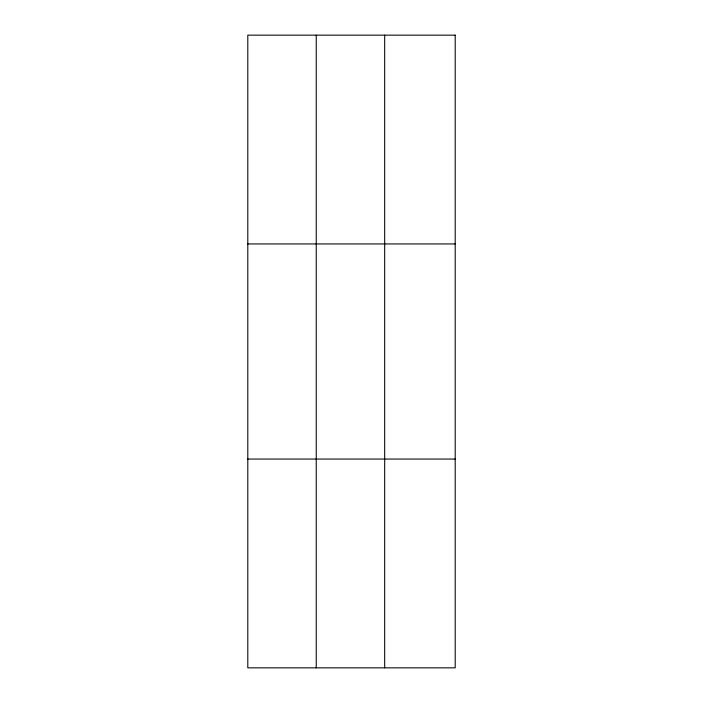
<?xml version="1.0" encoding="UTF-8"?>
<svg xmlns="http://www.w3.org/2000/svg" width="703" height="703" viewBox="0 0 703 703"><rect width="100%" height="100%" fill="white"/><g stroke="black" fill="none" stroke-linecap="round" stroke-linejoin="round"><path stroke-width="1.05" d="M316.245 667.85L316.245 35.15M384.682 667.85L384.682 35.15M247.799 243.941L455.201 243.941M247.799 459.059L455.201 459.059M455.201 35.15L455.201 667.85L247.799 667.85L247.799 35.15L455.201 35.15"/></g></svg>
